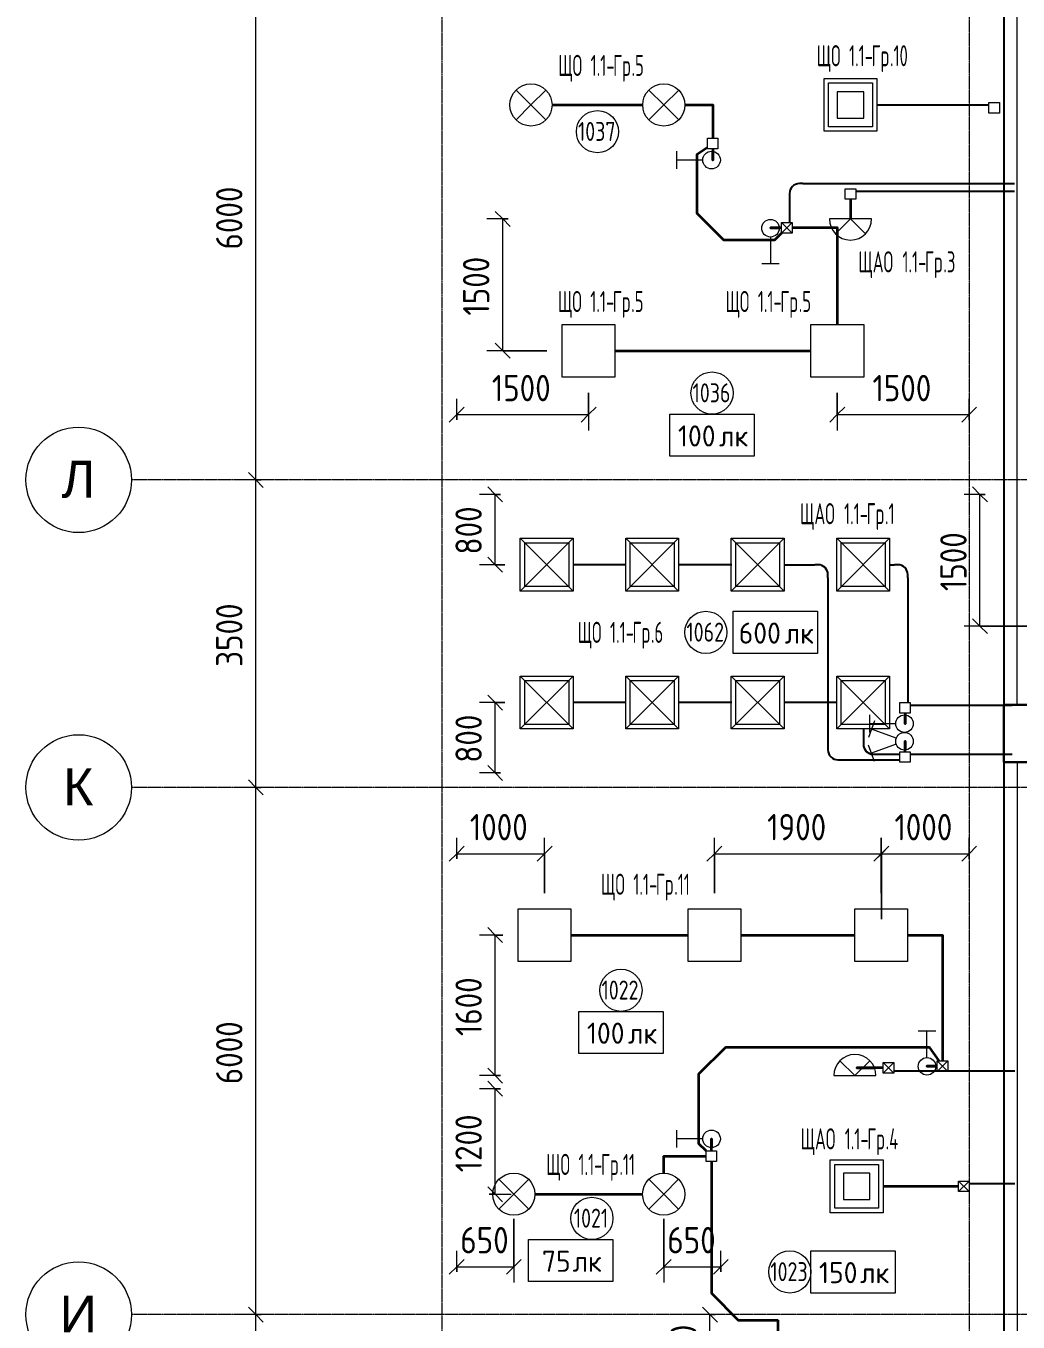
# Model space of a CAD drawing. Header units: millimetres. Extents: x -4730 to 98194, y -4296 to 93388.
# Drawn here: x -4730 to 6556, y 36915 to 51667 of the extents above; entities that cross this region are included whole.
import ezdxf

# ---------------------------------------------------------------- set-up
doc = ezdxf.new("R2010")
doc.units = ezdxf.units.MM
doc.linetypes.add('Линия сетки', pattern=[22.225, 12.7, -3.175, 3.175, -3.175])
for name, color, linetype, lineweight, true_color in [('Кабельные лотки', 5, 'Continuous', 25, 0x0000ff), ('Короба', 7, 'Continuous', 25, 0x008000), ('Соединительные детали кабельных лотков', 5, 'Continuous', 25, 0x0000ff), ('Соединительные детали коробов', 7, 'Continuous', 25, 0x008000), ('Типовые аннотации', 5, 'Continuous', 18, 0x0000ff)]:
    doc.layers.add(name, color=color, linetype=linetype, lineweight=lineweight, true_color=true_color)
for name, color, linetype, lineweight in [('Марки помещений', 7, 'Continuous', 9), ('Марки силовых электроприборов', 7, 'Continuous', 9), ('Осевая линия', 7, 'Continuous', 18), ('Оси', 7, 'Continuous', 9), ('Провода', 7, 'Continuous', 35), ('Размеры', 7, 'Continuous', 9), ('Размеры-120', 7, 'Continuous', 9)]:
    doc.layers.add(name, color=color, linetype=linetype, lineweight=lineweight)
doc.styles.add('Arial_1', font='arial.ttf', dxfattribs={"height": 420})
doc.styles.add('GOST Common', font='GOST_Common.ttf', dxfattribs={"width": 0.6, "height": 240})
doc.styles.add('GOST Common_1', font='GOST_Common.ttf', dxfattribs={"width": 0.9, "height": 300})
doc.styles.add('GOST Common_2', font='GOST_Common.ttf', dxfattribs={"height": 240})
doc.styles.add('GOST Common_3', font='GOST_Common.ttf', dxfattribs={"width": 0.8, "height": 216})
doc.dimstyles.new('ADSK_Проверочный', dxfattribs={"dimscale": 304.8, "dimtxt": 301.714499, "dimasz": 0.556693, "dimexe": 0.590551, "dimexo": 0.590551, "dimgap": 0.19685, "dimtad": 1, "dimdec": 3, "dimrnd": 0.001, "dimdsep": 46, "dimtxsty": 'GOST Common_1', "dimblk1": 'OBLIQUE', "dimblk2": 'OBLIQUE', "dimsah": 1, "dimcen": 0.09, "dimazin": 0, "dimtfac": 1, "dimtdec": 4, "dimtix": 1, "dimtmove": 0, "dimatfit": 3, "dimfxl": 1, "dimtvp": 1, "dimtolj": 1, "dimtzin": 0, "dimarcsym": 2})

# ---------------------------------------------------------------- blocks, each defined once
blk = doc.blocks.new('M_Горизонтальный тройник для канального - Радиус 100 мм-2474834-1-й этаж')
at = {"layer": 'Соединительные детали кабельных лотков'}
for p, q in [((325, 150), (-325, 150)), ((-325, 150), (-325, -150)), ((-325, -150), (-325, 150)), ((-325, 150), (325, 150)), ((-325, 150), (-325, 150)), ((325, -150), (325, 150)), ((325, 150), (325, -150)), ((325, 150), (325, 150)), ((-325, -150), (-250, -150)), ((-250, -150), (-325, -150)), ((-325, -150), (-325, -150)), ((-150, -250), (-150, -325)), ((-150, -325), (-150, -250)), ((150, -325), (150, -250)), ((150, -250), (150, -325)), ((250, -150), (325, -150)), ((325, -150), (250, -150)), ((325, -150), (325, -150)), ((-150, -325), (150, -325)), ((150, -325), (-150, -325)), ((-150, -325), (-150, -325)), ((150, -325), (150, -325))]:
    blk.add_line(p, q, dxfattribs=at)
for centre, start, end in [((-250, -250), 0, 90), ((-250, -250), 0, 90), ((250, -250), 90, 180), ((250, -250), 90, 180)]:
    blk.add_arc(centre, 100, start, end, dxfattribs=at)
blk = doc.blocks.new('M_Короб_ отвод - Плоский торец - ПВХ - Стандартная-2386742-1-й этаж')
at = {"layer": 'Соединительные детали коробов'}
for p, q in [((0, 111.95), (0, 150.05)), ((-150.05, 0), (-111.95, 0))]:
    blk.add_line(p, q, dxfattribs=at)
blk.add_arc((-111.95, 111.95), 111.95, 270, 0, dxfattribs=at)
blk = doc.blocks.new('Ось сетки - Заголовок сетки - Окружность 5 мм-1145995-1-й этаж')
at = {"layer": 'Оси'}
blk.add_circle((0, 0), 5, dxfattribs=at)
blk = doc.blocks.new('DIMBLOCK32-1-й этаж')
at = {"layer": 'Размеры-120'}
for p, q in [((-2115, 37000), (-2200, 37085)), ((-2055, 37000), (-2295, 37000)), ((-2115, 35000), (-2115, 37000)), ((-2115, 37000), (-2030, 36915)), ((-2115, 37000), (-2055, 37000)), ((-2055, 35000), (-2295, 35000)), ((-2115, 35000), (-2200, 35085)), ((-2115, 35000), (-2030, 34915)), ((-2115, 35000), (-2055, 35000))]:
    blk.add_line(p, q, dxfattribs=at)
at = {"layer": 'Размеры-120', "color": 0, "insert": (-2567, 35622), "char_height": 300, "width": 908.21, "attachment_point": 1, "rotation": 90, "line_spacing_factor": 1.022761, "style": 'GOST Common_1'}
blk.add_mtext('2000', dxfattribs=at)
blk = doc.blocks.new('_Oblique')
at = {"color": 0, "linetype": 'ByBlock', "lineweight": -2}
blk.add_line((-0.5, -0.5), (0.5, 0.5), dxfattribs=at)
blk = doc.blocks.new('DIMBLOCK33-1-й этаж')
at = {"layer": 'Размеры-120'}
for p, q in [((-2115, 43000), (-2200, 43085)), ((-2055, 43000), (-2295, 43000)), ((-2115, 37000), (-2115, 43000)), ((-2115, 43000), (-2030, 42915)), ((-2115, 43000), (-2055, 43000)), ((-2115, 37000), (-2200, 37085)), ((-2055, 37000), (-2295, 37000)), ((-2115, 37000), (-2030, 36915)), ((-2115, 37000), (-2055, 37000))]:
    blk.add_line(p, q, dxfattribs=at)
at = {"layer": 'Размеры-120', "color": 0, "insert": (-2567, 39622), "char_height": 300, "width": 908.21, "attachment_point": 1, "rotation": 90, "line_spacing_factor": 1.022761, "style": 'GOST Common_1'}
blk.add_mtext('6000', dxfattribs=at)
blk = doc.blocks.new('DIMBLOCK34-1-й этаж')
at = {"layer": 'Размеры-120'}
for p, q in [((-2055, 46500), (-2295, 46500)), ((-2115, 46500), (-2200, 46585)), ((-2115, 43000), (-2115, 46500)), ((-2115, 46500), (-2030, 46415)), ((-2115, 46500), (-2055, 46500)), ((-2115, 43000), (-2200, 43085)), ((-2055, 43000), (-2295, 43000)), ((-2115, 43000), (-2030, 42915)), ((-2115, 43000), (-2055, 43000))]:
    blk.add_line(p, q, dxfattribs=at)
at = {"layer": 'Размеры-120', "color": 0, "insert": (-2567, 44372), "char_height": 300, "width": 908.21, "attachment_point": 1, "rotation": 90, "line_spacing_factor": 1.022761, "style": 'GOST Common_1'}
blk.add_mtext('3500', dxfattribs=at)
blk = doc.blocks.new('DIMBLOCK35-1-й этаж')
at = {"layer": 'Размеры-120'}
for p, q in [((-2115, 52500), (-2200, 52585)), ((-2055, 52500), (-2295, 52500)), ((-2115, 46500), (-2115, 52500)), ((-2115, 52500), (-2030, 52415)), ((-2115, 52500), (-2055, 52500)), ((-2055, 46500), (-2295, 46500)), ((-2115, 46500), (-2200, 46585)), ((-2115, 46500), (-2030, 46415)), ((-2115, 46500), (-2055, 46500))]:
    blk.add_line(p, q, dxfattribs=at)
at = {"layer": 'Размеры-120', "color": 0, "insert": (-2567, 49122), "char_height": 300, "width": 908.21, "attachment_point": 1, "rotation": 90, "line_spacing_factor": 1.022761, "style": 'GOST Common_1'}
blk.add_mtext('6000', dxfattribs=at)
blk = doc.blocks.new('ADSK_Марка_Помещение_1_ГОСТ21-501-2011 - Номер-85995-1-й этаж')
at = {"layer": 'Марки помещений'}
blk.add_circle((0, 0), 2, dxfattribs=at)
blk = doc.blocks.new('DIMBLOCK72-1-й этаж')
at = {"layer": 'Размеры-120'}
for p, q in [((754, 49470), (514, 49470)), ((694, 49470), (609, 49555)), ((694, 47970), (694, 49470)), ((694, 49470), (779, 49385)), ((694, 49470), (754, 49470)), ((1195, 47970), (514, 47970)), ((694, 47970), (609, 48055)), ((694, 47970), (779, 47885)), ((694, 47970), (1195, 47970))]:
    blk.add_line(p, q, dxfattribs=at)
at = {"layer": 'Размеры-120', "color": 0, "insert": (242, 48370), "char_height": 300, "width": 840.71, "attachment_point": 1, "rotation": 90, "line_spacing_factor": 1.022761, "style": 'GOST Common_1'}
blk.add_mtext('1500', dxfattribs=at)
blk = doc.blocks.new('DIMBLOCK73-1-й этаж')
at = {"layer": 'Размеры-120'}
for p, q in [((170, 47183), (170, 47423)), ((1670, 47492), (1670, 47063)), ((1670, 47243), (1670, 47492)), ((170, 47243), (85, 47158)), ((170, 47243), (255, 47327)), ((170, 47243), (1670, 47243)), ((170, 47243), (170, 47183)), ((1670, 47243), (1585, 47158)), ((1670, 47243), (1755, 47327))]:
    blk.add_line(p, q, dxfattribs=at)
at = {"layer": 'Размеры-120', "color": 0, "insert": (570, 47695), "char_height": 300, "width": 840.71, "attachment_point": 1, "line_spacing_factor": 1.022761, "style": 'GOST Common_1'}
blk.add_mtext('1500', dxfattribs=at)
blk = doc.blocks.new('DIMBLOCK74-1-й этаж')
at = {"layer": 'Размеры-120'}
for p, q in [((4500, 47492), (4500, 47063)), ((4500, 47243), (4500, 47492)), ((6000, 47183), (6000, 47423)), ((4500, 47243), (4415, 47158)), ((4500, 47243), (4585, 47327)), ((4500, 47243), (6000, 47243)), ((6000, 47243), (5915, 47158)), ((6000, 47243), (6085, 47327)), ((6000, 47243), (6000, 47183))]:
    blk.add_line(p, q, dxfattribs=at)
at = {"layer": 'Размеры-120', "color": 0, "insert": (4900, 47695), "char_height": 300, "width": 840.71, "attachment_point": 1, "line_spacing_factor": 1.022761, "style": 'GOST Common_1'}
blk.add_mtext('1500', dxfattribs=at)
blk = doc.blocks.new('DIMBLOCK75-1-й этаж')
at = {"layer": 'Размеры-120'}
for p, q in [((668, 46335), (428, 46335)), ((608, 46335), (523, 46420)), ((608, 45535), (608, 46335)), ((608, 46335), (693, 46250)), ((608, 46335), (668, 46335)), ((608, 45535), (523, 45620)), ((719, 45535), (428, 45535)), ((608, 45535), (693, 45450)), ((608, 45535), (719, 45535))]:
    blk.add_line(p, q, dxfattribs=at)
at = {"layer": 'Размеры-120', "color": 0, "insert": (156, 45651), "char_height": 300, "width": 681.16, "attachment_point": 1, "rotation": 90, "line_spacing_factor": 1.022761, "style": 'GOST Common_1'}
blk.add_mtext('800', dxfattribs=at)
blk = doc.blocks.new('DIMBLOCK76-1-й этаж')
at = {"layer": 'Размеры-120'}
for p, q in [((719, 43965), (428, 43965)), ((608, 43965), (523, 44050)), ((608, 43165), (608, 43965)), ((608, 43965), (693, 43880)), ((608, 43965), (719, 43965)), ((608, 43165), (523, 43250)), ((668, 43165), (428, 43165)), ((608, 43165), (693, 43080)), ((608, 43165), (668, 43165))]:
    blk.add_line(p, q, dxfattribs=at)
at = {"layer": 'Размеры-120', "color": 0, "insert": (156, 43281), "char_height": 300, "width": 681.16, "attachment_point": 1, "rotation": 90, "line_spacing_factor": 1.022761, "style": 'GOST Common_1'}
blk.add_mtext('800', dxfattribs=at)
blk = doc.blocks.new('DIMBLOCK77-1-й этаж')
at = {"layer": 'Размеры-120'}
for p, q in [((170, 42186), (170, 42426)), ((1170, 41798), (1170, 42426)), ((170, 42246), (85, 42161)), ((170, 42246), (255, 42331)), ((170, 42246), (1170, 42246)), ((170, 42246), (170, 42186)), ((1170, 42246), (1085, 42161)), ((1170, 42246), (1255, 42331)), ((1170, 42246), (1170, 41798))]:
    blk.add_line(p, q, dxfattribs=at)
at = {"layer": 'Размеры-120', "color": 0, "insert": (320, 42698), "char_height": 300, "width": 840.71, "attachment_point": 1, "line_spacing_factor": 1.022761, "style": 'GOST Common_1'}
blk.add_mtext('1000', dxfattribs=at)
blk = doc.blocks.new('DIMBLOCK78-1-й этаж')
at = {"layer": 'Размеры-120'}
for p, q in [((5000, 41798), (5000, 42426)), ((6000, 42186), (6000, 42426)), ((5000, 42246), (4915, 42161)), ((5000, 42246), (5085, 42331)), ((5000, 42246), (6000, 42246)), ((5000, 42246), (5000, 41798)), ((6000, 42246), (5915, 42161)), ((6000, 42246), (6085, 42331)), ((6000, 42246), (6000, 42186))]:
    blk.add_line(p, q, dxfattribs=at)
at = {"layer": 'Размеры-120', "color": 0, "insert": (5150, 42698), "char_height": 300, "width": 840.71, "attachment_point": 1, "line_spacing_factor": 1.022761, "style": 'GOST Common_1'}
blk.add_mtext('1000', dxfattribs=at)
blk = doc.blocks.new('DIMBLOCK79-1-й этаж')
at = {"layer": 'Размеры-120'}
for p, q in [((3102, 41798), (3102, 42426)), ((5002, 41500), (5002, 42426)), ((3102, 42246), (3017, 42161)), ((3102, 42246), (3187, 42331)), ((3102, 42246), (5002, 42246)), ((3102, 42246), (3102, 41798)), ((5002, 42246), (4917, 42161)), ((5002, 42246), (5087, 42331)), ((5002, 42246), (5002, 41500))]:
    blk.add_line(p, q, dxfattribs=at)
at = {"layer": 'Размеры-120', "color": 0, "insert": (3702, 42698), "char_height": 300, "width": 840.71, "attachment_point": 1, "line_spacing_factor": 1.022761, "style": 'GOST Common_1'}
blk.add_mtext('1900', dxfattribs=at)
blk = doc.blocks.new('DIMBLOCK80-1-й этаж')
at = {"layer": 'Размеры-120'}
for p, q in [((695, 41320), (428, 41320)), ((608, 41320), (523, 41405)), ((608, 39720), (608, 41320)), ((608, 41320), (693, 41235)), ((608, 41320), (695, 41320)), ((668, 39720), (428, 39720)), ((608, 39720), (523, 39805)), ((608, 39720), (693, 39635)), ((608, 39720), (668, 39720))]:
    blk.add_line(p, q, dxfattribs=at)
at = {"layer": 'Размеры-120', "color": 0, "insert": (156, 40170), "char_height": 300, "width": 840.71, "attachment_point": 1, "rotation": 90, "line_spacing_factor": 1.022761, "style": 'GOST Common_1'}
blk.add_mtext('1600', dxfattribs=at)
blk = doc.blocks.new('DIMBLOCK81-1-й этаж')
at = {"layer": 'Размеры-120'}
for p, q in [((668, 39570), (428, 39570)), ((608, 39570), (523, 39655)), ((608, 38370), (608, 39570)), ((608, 39570), (693, 39485)), ((608, 39570), (668, 39570)), ((608, 38370), (523, 38455)), ((540, 38370), (788, 38370)), ((608, 38370), (540, 38370)), ((608, 38370), (693, 38285))]:
    blk.add_line(p, q, dxfattribs=at)
at = {"layer": 'Размеры-120', "color": 0, "insert": (156, 38620), "char_height": 300, "width": 840.71, "attachment_point": 1, "rotation": 90, "line_spacing_factor": 1.022761, "style": 'GOST Common_1'}
blk.add_mtext('1200', dxfattribs=at)
blk = doc.blocks.new('DIMBLOCK82-1-й этаж')
at = {"layer": 'Размеры-120'}
for p, q in [((2525, 38090), (2525, 37365)), ((2525, 37545), (2525, 38090)), ((2525, 37545), (2610, 37629)), ((3175, 37485), (3175, 37725)), ((3175, 37545), (3260, 37629)), ((2525, 37545), (2440, 37460)), ((2525, 37545), (3175, 37545)), ((3175, 37545), (3090, 37460)), ((3175, 37545), (3175, 37485))]:
    blk.add_line(p, q, dxfattribs=at)
at = {"layer": 'Размеры-120', "color": 0, "insert": (2566, 37997), "char_height": 300, "width": 681.16, "attachment_point": 1, "line_spacing_factor": 1.022761, "style": 'GOST Common_1'}
blk.add_mtext('650', dxfattribs=at)
blk = doc.blocks.new('DIMBLOCK83-1-й этаж')
at = {"layer": 'Размеры-120'}
for p, q in [((820, 38090), (820, 37365)), ((820, 37545), (820, 38090)), ((170, 37485), (170, 37725)), ((170, 37545), (255, 37629)), ((820, 37545), (905, 37629)), ((170, 37545), (85, 37460)), ((170, 37545), (820, 37545)), ((170, 37545), (170, 37485)), ((820, 37545), (735, 37460))]:
    blk.add_line(p, q, dxfattribs=at)
at = {"layer": 'Размеры-120', "color": 0, "insert": (211, 37997), "char_height": 300, "width": 681.16, "attachment_point": 1, "line_spacing_factor": 1.022761, "style": 'GOST Common_1'}
blk.add_mtext('650', dxfattribs=at)
blk = doc.blocks.new('DIMBLOCK88-1-й этаж')
at = {"layer": 'Размеры-120'}
for p, q in [((3051, 37000), (2966, 37085)), ((3111, 37000), (2871, 37000)), ((3051, 36250), (3051, 37000)), ((3051, 37000), (3136, 36915)), ((3051, 37000), (3111, 37000)), ((3051, 36250), (2966, 36335)), ((2550, 36250), (3231, 36250)), ((3051, 36250), (2550, 36250)), ((3051, 36250), (3136, 36165))]:
    blk.add_line(p, q, dxfattribs=at)
at = {"layer": 'Размеры-120', "color": 0, "insert": (2599, 36341), "char_height": 300, "width": 681.16, "attachment_point": 1, "rotation": 90, "line_spacing_factor": 1.022761, "style": 'GOST Common_1'}
blk.add_mtext('750', dxfattribs=at)
blk = doc.blocks.new('DIMBLOCK179-1-й этаж')
at = {"layer": 'Размеры-120'}
for p, q in [((6183, 46335), (5943, 46335)), ((6123, 46335), (6038, 46420)), ((6123, 44835), (6123, 46335)), ((6123, 46335), (6208, 46250)), ((6123, 46335), (6183, 46335)), ((6123, 44835), (6038, 44920)), ((6863, 44835), (5943, 44835)), ((6123, 44835), (6208, 44750)), ((6123, 44835), (6863, 44835))]:
    blk.add_line(p, q, dxfattribs=at)
at = {"layer": 'Размеры-120', "color": 0, "insert": (5671, 45235), "char_height": 300, "width": 840.71, "attachment_point": 1, "rotation": 90, "line_spacing_factor": 1.022761, "style": 'GOST Common_1'}
blk.add_mtext('1500', dxfattribs=at)
blk = doc.blocks.new('Морка помещения_освещённость_ - Морка помещения_освещённость_-1484368-1-й этаж')
at = {"layer": 'Марки помещений', "color": 190, "true_color": 0x8000ff}
for p, q in [((-4, 0), (-4, 4)), ((-4, 4), (4, 4)), ((4, 4), (4, 0)), ((4, 0), (-4, 0))]:
    blk.add_line(p, q, dxfattribs=at)

msp = doc.modelspace()

# ---------------------------------------------------------------- linework, layer by layer
at = {"layer": 'Кабельные лотки'}
for p, q in [((6395.0021, 89143.1437), (6395.0021, 43938.1437)), ((6695.0021, 43938.1437), (6395.0021, 43938.1437)), ((6395.0021, 43288.1437), (6695.0021, 43288.1437)), ((6395.0021, 43288.1437), (6395.0021, 278.1437))]:
    msp.add_line(p, q, dxfattribs=at)
at = {"layer": 'Короба'}
for p, q in [((4949.764, 50767.1835), (6224.764, 50767.1835)), ((4106.8781, 49871.8851), (6513.8281, 49871.8851)), ((3956.8281, 49721.8351), (3956.8281, 49428.5453)), ((4711.1874, 49785.2058), (6513.8281, 49785.2058)), ((2098.7661, 45535), (1493.7661, 45535)), ((3298.7661, 45535), (2693.7661, 45535)), ((3893.7661, 45535), (4243.7161, 45535)), ((5093.7661, 45535), (5151.4459, 45535)), ((4393.7661, 45384.95), (4393.7661, 43464.6862)), ((5301.4959, 45384.95), (5301.4959, 43966.1362)), ((2098.7661, 43965), (1493.7661, 43965)), ((3298.7661, 43965), (2693.7661, 43965)), ((4498.7661, 43965), (3893.7661, 43965)), ((5329.9959, 43937.6362), (6489.9959, 43937.6362)), ((4796.2661, 43667.5), (4796.2661, 43527.6862)), ((4946.3161, 43377.6362), (5209.9959, 43377.6362)), ((5329.9959, 43377.6362), (6489.9959, 43377.6362)), ((4543.8161, 43314.6362), (5209.9959, 43314.6362)), ((5143.051, 39776.0697), (6520.254, 39776.0697)), ((6000.254, 38491.5), (6520.254, 38491.5))]:
    msp.add_line(p, q, dxfattribs=at)
at = {"layer": 'Осевая линия'}
for p, q in [((6545.0021, 43938.1437), (6545.0021, 89143.1437)), ((6545.0021, 43288.1437), (6545.0021, 278.1437))]:
    msp.add_line(p, q, dxfattribs=at)
at = {"layer": 'Оси', "linetype": 'Линия сетки'}
for p, q in [((0, 93388.3703), (0, -3096.3487)), ((6000, 93388.3703), (6000, -3096.3487)), ((98194.2682, 46500), (-3530.0173, 46500)), ((98194.2682, 43000), (-3530.0173, 43000)), ((98194.2682, 37000), (-3530.0173, 37000))]:
    msp.add_line(p, q, dxfattribs=at)
at = {"layer": 'Провода'}
for p, q in [((1254.8444, 50767.1835), (2285.8172, 50767.1835)), ((4651.0017, 49693.7058), (4650.3515, 49470)), ((1970, 47970), (4200, 47970)), ((1470, 41320), (2802.264, 41320)), ((3402.264, 41320), (4700, 41320)), ((1060, 38370), (2285, 38370)), ((5020, 38460.0005), (5880.254, 38460))]:
    msp.add_line(p, q, dxfattribs=at)
at = {"layer": 'Провода', "flags": 128}
for points in [[(2765.8172, 50767.1835), (3082.499, 50767.1835), (3082.5031, 50388.2996)], [(3865.3281, 49308.5483), (3783.9019, 49227.126), (3208.7019, 49227.126), (2903.9019, 49531.926), (2903.9019, 50207.126), (3022.5038, 50287.5922)], [(3082.5022, 50268.2996), (3082.499, 50140), (3082.499, 50239.1326)], [(3865.3281, 49368.546), (3740, 49368.5474), (3839.9122, 49368.5474)], [(4500.4856, 48270), (4502.264, 49368.5474), (3985.3281, 49368.5456)], [(5269.9943, 43846.1362), (5269.9911, 43725.2189), (5269.9911, 43825.06)], [(5269.9943, 43406.1362), (5269.9911, 43525.2189), (5269.9911, 43425.3777)], [(5300, 41320), (5697.1417, 41320), (5697.1463, 39887.1115)], [(3007.5308, 38863.128), (2926.1046, 38944.5526), (2926.1046, 39739.7526), (3230.9046, 40044.5526), (5546.1046, 40044.5526), (5655.4685, 39887.1115)], [(5023.051, 39807.5701), (4723.0462, 39807.5718), (4923.4529, 39807.5718)], [(5637.1465, 39827.1122), (5520, 39827.1135), (5619.9892, 39827.1135)], [(3067.5293, 38863.1292), (3067.526, 39000), (3067.526, 38900.0168)], [(2525, 38610), (2525, 38803.1312), (3007.5308, 38803.1294)], [(3067.5307, 38743.1292), (3067.5307, 37242.1742), (3372.3307, 36937.3742), (3825.8378, 36937.3742)], [(3907.2639, 34455.9496), (3825.8378, 34537.3742), (3825.8378, 36937.3742)]]:
    msp.add_lwpolyline(points, dxfattribs=at)
at = {"layer": 'Типовые аннотации'}
for p, q in [((4350, 51067.1835), (4950, 51067.1835)), ((4350, 50467.1835), (4350, 51067.1835)), ((4950, 51067.1835), (4950, 50467.1835)), ((1014.8444, 50767.1835), (845.1388, 50936.8891)), ((1014.8444, 50767.1835), (1184.55, 50936.8891)), ((2525.8172, 50767.1835), (2356.1116, 50936.8891)), ((2525.8172, 50767.1835), (2695.5228, 50936.8891)), ((4400, 51017.1835), (4900, 51017.1835)), ((4400, 50517.1835), (4400, 51017.1835)), ((4500, 50917.1835), (4500, 50617.1835)), ((4800, 50917.1835), (4500, 50917.1835)), ((4800, 50617.1835), (4800, 50917.1835)), ((4900, 51017.1835), (4900, 50517.1835)), ((1014.8444, 50767.1835), (845.1388, 50597.4778)), ((1014.8444, 50767.1835), (1184.55, 50597.4778)), ((2525.8172, 50767.1835), (2356.1116, 50597.4778)), ((2525.8172, 50767.1835), (2695.5228, 50597.4778)), ((4500, 50617.1835), (4800, 50617.1835)), ((4950, 50467.1835), (4350, 50467.1835)), ((4900, 50517.1835), (4400, 50517.1835)), ((2669.3567, 50240), (2669.3567, 50040)), ((2969.3567, 50140), (2669.3567, 50140)), ((3740, 49264.3567), (3740, 48964.3567)), ((3640, 48964.3567), (3840, 48964.3567)), ((1370, 48270), (1970, 48270)), ((1370, 47670), (1370, 48270)), ((1970, 48270), (1970, 47670)), ((4200, 48270), (4800, 48270)), ((4200, 47670), (4200, 48270)), ((4800, 48270), (4800, 47670)), ((1970, 47670), (1370, 47670)), ((4800, 47670), (4200, 47670)), ((894.0021, 45835), (1494.0021, 45835)), ((894.0021, 45235), (894.0021, 45835)), ((894.0021, 45835), (1494.0021, 45235)), ((894.0021, 45235), (1494.0021, 45835)), ((944.0021, 45785), (1444.0021, 45785)), ((944.0021, 45285), (944.0021, 45785)), ((1444.0021, 45785), (1444.0021, 45285)), ((1494.0021, 45835), (1494.0021, 45235)), ((2094.0021, 45835), (2694.0021, 45835)), ((2094.0021, 45235), (2094.0021, 45835)), ((2094.0021, 45835), (2694.0021, 45235)), ((2094.0021, 45235), (2694.0021, 45835)), ((2144.0021, 45785), (2644.0021, 45785)), ((2144.0021, 45285), (2144.0021, 45785)), ((2644.0021, 45785), (2644.0021, 45285)), ((2694.0021, 45835), (2694.0021, 45235)), ((3294.0021, 45835), (3894.0021, 45835)), ((3294.0021, 45235), (3294.0021, 45835)), ((3294.0021, 45835), (3894.0021, 45235)), ((3294.0021, 45235), (3894.0021, 45835)), ((3344.0021, 45785), (3844.0021, 45785)), ((3344.0021, 45285), (3344.0021, 45785)), ((3844.0021, 45785), (3844.0021, 45285)), ((3894.0021, 45835), (3894.0021, 45235)), ((1494.0021, 45235), (894.0021, 45235)), ((1444.0021, 45285), (944.0021, 45285)), ((2694.0021, 45235), (2094.0021, 45235)), ((2644.0021, 45285), (2144.0021, 45285)), ((3894.0021, 45235), (3294.0021, 45235)), ((3844.0021, 45285), (3344.0021, 45285)), ((894.0021, 44265), (1494.0021, 44265)), ((894.0021, 43665), (894.0021, 44265)), ((894.0021, 44265), (1494.0021, 43665)), ((894.0021, 43665), (1494.0021, 44265)), ((1494.0021, 44265), (1494.0021, 43665)), ((2094.0021, 44265), (2694.0021, 44265)), ((2094.0021, 43665), (2094.0021, 44265)), ((2094.0021, 44265), (2694.0021, 43665)), ((2094.0021, 43665), (2694.0021, 44265)), ((2694.0021, 44265), (2694.0021, 43665)), ((3294.0021, 44265), (3894.0021, 44265)), ((3294.0021, 43665), (3294.0021, 44265)), ((3294.0021, 44265), (3894.0021, 43665)), ((3294.0021, 43665), (3894.0021, 44265)), ((3894.0021, 44265), (3894.0021, 43665)), ((4494.0021, 44265), (5094.0021, 44265)), ((4494.0021, 43665), (4494.0021, 44265)), ((4494.0021, 44265), (5094.0021, 43665)), ((4494.0021, 43665), (5094.0021, 44265)), ((5094.0021, 44265), (5094.0021, 43665)), ((944.0021, 44215), (1444.0021, 44215)), ((944.0021, 43715), (944.0021, 44215)), ((1444.0021, 44215), (1444.0021, 43715)), ((2144.0021, 44215), (2644.0021, 44215)), ((2144.0021, 43715), (2144.0021, 44215)), ((2644.0021, 44215), (2644.0021, 43715)), ((3344.0021, 44215), (3844.0021, 44215)), ((3344.0021, 43715), (3344.0021, 44215)), ((3844.0021, 44215), (3844.0021, 43715)), ((4544.0021, 44215), (5044.0021, 44215)), ((4544.0021, 43715), (4544.0021, 44215)), ((5044.0021, 44215), (5044.0021, 43715)), ((1444.0021, 43715), (944.0021, 43715)), ((2644.0021, 43715), (2144.0021, 43715)), ((3844.0021, 43715), (3344.0021, 43715)), ((5044.0021, 43715), (4544.0021, 43715)), ((4922.6816, 43755.9962), (4854.2776, 43568.0577)), ((1494.0021, 43665), (894.0021, 43665)), ((2694.0021, 43665), (2094.0021, 43665)), ((3894.0021, 43665), (3294.0021, 43665)), ((5094.0021, 43665), (4494.0021, 43665)), ((5170.3874, 43559.4209), (4888.4796, 43662.0269)), ((4922.6816, 43294.4415), (4854.2776, 43482.3801)), ((5170.3874, 43491.0168), (4888.4796, 43388.4108)), ((870, 41620), (1470, 41620)), ((870, 41020), (870, 41620)), ((1470, 41620), (1470, 41020)), ((2802.264, 41620), (3402.264, 41620)), ((2802.264, 41020), (2802.264, 41620)), ((3402.264, 41620), (3402.264, 41020)), ((4700, 41620), (5300, 41620)), ((4700, 41020), (4700, 41620)), ((5300, 41620), (5300, 41020)), ((1470, 41020), (870, 41020)), ((3402.264, 41020), (2802.264, 41020)), ((5300, 41020), (4700, 41020)), ((5620, 40225.6434), (5420, 40225.6434)), ((5520, 39925.6434), (5520, 40225.6434)), ((2669.3567, 39100), (2669.3567, 38900)), ((2969.3567, 39000), (2669.3567, 39000)), ((820, 38370), (650.2944, 38539.7057)), ((820, 38370), (989.7056, 38539.7057)), ((2525, 38370), (2355.2944, 38539.7057)), ((2525, 38370), (2694.7056, 38539.7057)), ((820, 38370), (650.2944, 38200.2944)), ((820, 38370), (989.7056, 38200.2944)), ((2525, 38370), (2355.2944, 38200.2944)), ((2525, 38370), (2694.7056, 38200.2944))]:
    msp.add_line(p, q, dxfattribs=at)
at = {"layer": 'Типовые аннотации', "color": 16, "true_color": 0x800000}
for p, q in [((6224.764, 50795.6835), (6344.764, 50795.6835)), ((6224.764, 50675.6835), (6224.764, 50795.6835)), ((6344.764, 50795.6835), (6344.764, 50675.6835)), ((6344.764, 50675.6835), (6224.764, 50675.6835)), ((3022.5038, 50388.2996), (3142.5038, 50388.2996)), ((3022.5038, 50268.2996), (3022.5038, 50388.2996)), ((3142.5038, 50388.2996), (3142.5038, 50268.2996)), ((3142.5038, 50268.2996), (3022.5038, 50268.2996)), ((3007.5308, 38863.1292), (3127.5308, 38863.1292)), ((3007.5308, 38743.1292), (3007.5308, 38863.1292)), ((3127.5308, 38863.1292), (3127.5308, 38743.1292)), ((3127.5308, 38743.1292), (3007.5308, 38743.1292))]:
    msp.add_line(p, q, dxfattribs=at)
at = {"layer": 'Типовые аннотации', "color": 1, "true_color": 0xff0000}
for p, q in [((4591.1874, 49813.7058), (4711.1874, 49813.7058)), ((4591.1874, 49693.7058), (4591.1874, 49813.7058)), ((4711.1874, 49813.7058), (4711.1874, 49693.7058)), ((4711.1874, 49693.7058), (4591.1874, 49693.7058)), ((4890, 49470), (4410, 49470)), ((4650, 49470), (4480.2944, 49300.2944)), ((4650, 49470), (4819.7056, 49300.2944)), ((4494.0021, 45835), (5094.0021, 45835)), ((4494.0021, 45235), (4494.0021, 45835)), ((4494.0021, 45835), (5094.0021, 45235)), ((4494.0021, 45235), (5094.0021, 45835)), ((4544.0021, 45785), (5044.0021, 45785)), ((4544.0021, 45285), (4544.0021, 45785)), ((5044.0021, 45785), (5044.0021, 45285)), ((5094.0021, 45835), (5094.0021, 45235)), ((5094.0021, 45235), (4494.0021, 45235)), ((5044.0021, 45285), (4544.0021, 45285)), ((4864.3567, 43825.2189), (4864.3567, 43625.2189)), ((5164.3567, 43725.2189), (4864.3567, 43725.2189)), ((4700, 39720), (4530.2944, 39889.7057)), ((4700, 39720), (4869.7056, 39889.7057)), ((5023.051, 39867.5697), (5143.051, 39867.5697)), ((5023.051, 39747.5697), (5023.051, 39867.5697)), ((5023.051, 39867.5697), (5143.051, 39747.5697)), ((5023.051, 39747.5697), (5143.051, 39867.5697)), ((5143.051, 39867.5697), (5143.051, 39747.5697)), ((4460, 39720), (4940, 39720)), ((5143.051, 39747.5697), (5023.051, 39747.5697)), ((4420, 38760), (5020, 38760)), ((4420, 38160), (4420, 38760)), ((4470, 38710), (4970, 38710)), ((4470, 38210), (4470, 38710)), ((4970, 38710), (4970, 38210)), ((5020, 38760), (5020, 38160)), ((4570, 38610), (4570, 38310)), ((4870, 38610), (4570, 38610)), ((4870, 38310), (4870, 38610)), ((5880.254, 38520), (6000.254, 38520)), ((5880.254, 38400), (5880.254, 38520)), ((5880.254, 38520), (6000.254, 38400)), ((5880.254, 38400), (6000.254, 38520)), ((6000.254, 38520), (6000.254, 38400)), ((6000.254, 38400), (5880.254, 38400)), ((4970, 38210), (4470, 38210)), ((4570, 38310), (4870, 38310)), ((5020, 38160), (4420, 38160))]:
    msp.add_line(p, q, dxfattribs=at)
at = {"layer": 'Типовые аннотации', "color": 7}
for p, q in [((3865.3281, 49428.5453), (3985.3281, 49428.5453)), ((3865.3281, 49308.5453), (3865.3281, 49428.5453)), ((3865.3281, 49428.5453), (3985.3281, 49308.5453)), ((3865.3281, 49308.5453), (3985.3281, 49428.5453)), ((3985.3281, 49428.5453), (3985.3281, 49308.5453)), ((3985.3281, 49308.5453), (3865.3281, 49308.5453)), ((5209.9959, 43966.1362), (5329.9959, 43966.1362)), ((5209.9959, 43846.1362), (5209.9959, 43966.1362)), ((5329.9959, 43966.1362), (5329.9959, 43846.1362)), ((5329.9959, 43846.1362), (5209.9959, 43846.1362)), ((5209.9959, 43406.1362), (5329.9959, 43406.1362)), ((5209.9959, 43286.1362), (5209.9959, 43406.1362)), ((5329.9959, 43406.1362), (5329.9959, 43286.1362)), ((5329.9959, 43286.1362), (5209.9959, 43286.1362)), ((5637.1465, 39887.1115), (5757.1465, 39887.1115)), ((5637.1465, 39767.1115), (5637.1465, 39887.1115)), ((5637.1465, 39887.1115), (5757.1465, 39767.1115)), ((5637.1465, 39767.1115), (5757.1465, 39887.1115)), ((5757.1465, 39887.1115), (5757.1465, 39767.1115)), ((5757.1465, 39767.1115), (5637.1465, 39767.1115))]:
    msp.add_line(p, q, dxfattribs=at)
at = {"layer": 'Типовые аннотации'}
for centre, radius in [((1014.8444, 50767.1835), 240), ((2525.8172, 50767.1835), 240), ((3069.3567, 50140), 100), ((3740, 49364.3567), 100), ((5264.3567, 43525.2189), 100), ((5520, 39825.6434), 100), ((3069.3567, 39000), 100), ((820, 38370), 240), ((2525, 38370), 240)]:
    msp.add_circle(centre, radius, dxfattribs=at)
at = {"layer": 'Типовые аннотации', "color": 1, "true_color": 0xff0000}
msp.add_circle((5264.3567, 43725.2189), 100, dxfattribs=at)
for centre, start, end in [((4650, 49470), 180, 360), ((4700, 39720), 360, 180)]:
    msp.add_arc(centre, 240, start, end, dxfattribs=at)

# ---------------------------------------------------------------- block references
at = {"layer": 'Марки помещений', "xscale": 120, "yscale": 120, "zscale": 120}
for p in [(1771.19, 50463.2805), (3074.6214, 47488.259), (3004.7946, 44764.8262), (2038.9372, 40691.1462), (1708.1784, 38095.1932), (3959.2945, 37485.9114)]:
    msp.add_blockref('ADSK_Марка_Помещение_1_ГОСТ21-501-2011 - Номер-85995-1-й этаж', p, dxfattribs=at)
at = {"layer": 'Марки помещений', "color": 190, "true_color": 0x8000ff, "xscale": 120, "yscale": 120, "zscale": 120}
for p in [(3074.6214, 46768.259), (3794.6214, 44524.8262), (2038.9372, 39971.1462), (1468.1784, 37375.1932), (4679.2945, 37245.9114)]:
    msp.add_blockref('Морка помещения_освещённость_ - Морка помещения_освещённость_-1484368-1-й этаж', p, dxfattribs=at)
at = {"layer": 'Оси', "xscale": 120, "yscale": 120, "zscale": 120, "rotation": 90}
for p in [(-4130.0173, 46500), (-4130.0173, 43000), (-4130.0173, 37000)]:
    msp.add_blockref('Ось сетки - Заголовок сетки - Окружность 5 мм-1145995-1-й этаж', p, dxfattribs=at)
at = {"layer": 'Соединительные детали кабельных лотков', "rotation": 90}
msp.add_blockref('M_Горизонтальный тройник для канального - Радиус 100 мм-2474834-1-й этаж', (6545.0021, 43613.1437), dxfattribs=at)
msp.add_blockref('M_Горизонтальный тройник для канального - Радиус 100 мм-2474834-1-й этаж', (6545.0021, 43613.1437), dxfattribs=at)
at = {"layer": 'Соединительные детали коробов'}
for p, rotation in [((3956.8281, 49871.8851), 180), ((4393.7661, 45535), 90), ((5301.4959, 45535), 90), ((4796.2661, 43377.6362), 270), ((4393.7661, 43314.6362), 270)]:
    msp.add_blockref('M_Короб_ отвод - Плоский торец - ПВХ - Стандартная-2386742-1-й этаж', p, dxfattribs=dict(at, rotation=rotation))

# ---------------------------------------------------------------- texts
at = {"layer": 'Марки помещений', "char_height": 216, "attachment_point": 1, "style": 'GOST Common_3'}
for s, insert, width in [('1037', (1550.0741, 50574.0677), 546.4302), ('1036', (2853.5054, 47599.0463), 546.4302), ('1062', (2783.6787, 44875.6135), 546.4302), ('1022', (1817.8213, 40801.9334), 546.4302), ('1021', (1502.9025, 38205.9804), 507.9492), ('1023', (3738.1786, 37596.6986), 546.4302)]:
    msp.add_mtext(s, dxfattribs=dict(at, insert=insert, width=width))
at = {"layer": 'Марки помещений', "color": 190, "true_color": 0x8000ff, "char_height": 240, "attachment_point": 1, "style": 'GOST Common_2'}
for s, insert, width in [('100', (2686.7375, 47119.971), 567.59475), ('лк', (3155.05, 47119.971), 413.67075), ('600', (3378.5375, 44876.5382), 634.9365), ('лк', (3902.4125, 44876.5382), 413.67075), ('100', (1651.0533, 40322.8582), 567.59475), ('лк', (2119.3658, 40322.8582), 413.67075), ('75', (1139.6946, 37726.9052), 423.291), ('лк', (1488.9446, 37726.9052), 413.67075), ('150', (4291.4107, 37597.6233), 567.59475), ('лк', (4759.7232, 37597.6233), 413.67075)]:
    msp.add_mtext(s, dxfattribs=dict(at, insert=insert, width=width))
at = {"layer": 'Марки силовых электроприборов', "char_height": 240, "attachment_point": 1, "style": 'GOST Common'}
for s, insert, width in [('ЩО', (1325.4177, 51337.1472), 340.55685), (' 1.1-', (1606.4052, 51337.1472), 415.5948), ('Гр', (1949.3052, 51337.1472), 253.9746), ('.5', (2158.8552, 51337.1472), 178.93665), ('ЩО', (4265.5253, 51447.3659), 340.55685), (' 1.1-', (4546.5128, 51447.3659), 415.5948), ('Гр', (4889.4128, 51447.3659), 253.9746), ('.10', (5098.9628, 51447.3659), 265.5189), ('ЩАО', (4739.1328, 49101.6773), 502.17705), (' 1.1-', (5153.4703, 49101.6773), 415.5948), ('Гр', (5496.3703, 49101.6773), 253.9746), ('.3', (5705.9203, 49101.6773), 173.1645), ('ЩО', (1321.5253, 48650.1824), 340.55685), (' 1.1-', (1602.5128, 48650.1824), 415.5948), ('Гр', (1945.4128, 48650.1824), 253.9746), ('.5', (2154.9628, 48650.1824), 178.93665), ('ЩО', (3227.6453, 48650.1824), 340.55685), (' 1.1-', (3508.6328, 48650.1824), 415.5948), ('Гр', (3851.5328, 48650.1824), 253.9746), ('.5', (4061.0828, 48650.1824), 178.93665), ('ЩАО', (4075.4874, 46235.1824), 502.17705), (' 1.1-', (4489.8249, 46235.1824), 415.5948), ('Гр', (4832.7249, 46235.1824), 253.9746), ('.1', (5042.2749, 46235.1824), 138.5316), ('ЩО', (1546.1695, 44884.7477), 340.55685), (' 1.1-', (1827.157, 44884.7477), 415.5948), ('Гр', (2170.057, 44884.7477), 253.9746), ('.6', (2379.607, 44884.7477), 178.93665), ('ЩО', (1811.3644, 42017.5453), 340.55685), (' 1.1-', (2092.3519, 42017.5453), 415.5948), ('Гр', (2435.2519, 42017.5453), 253.9746), ('.11', (2644.8019, 42017.5453), 225.11385), ('ЩАО', (4082.4574, 39120.1824), 502.17705), (' 1.1-', (4496.7949, 39120.1824), 415.5948), ('Гр', (4839.6949, 39120.1824), 253.9746), ('.4', (5049.2449, 39120.1824), 196.2531), ('ЩО', (1187.5493, 38829.1194), 340.55685), (' 1.1-', (1468.5368, 38829.1194), 415.5948), ('Гр', (1811.4368, 38829.1194), 253.9746), ('.11', (2020.9868, 38829.1194), 225.11385)]:
    msp.add_mtext(s, dxfattribs=dict(at, insert=insert, width=width))
at = {"layer": 'Оси', "char_height": 420, "attachment_point": 1, "style": 'Arial_1'}
for s, insert, width in [('\\fArial|b0|i0|c204|p34|;Л', (-4325.5219, 46717.441), 471.39225), ('\\fArial|b0|i0|c204|p34|;К', (-4305.7219, 43217.441), 423.291), ('\\fArial|b0|i0|c204|p34|;И', (-4345.3219, 37217.441), 519.4935)]:
    msp.add_mtext(s, dxfattribs=dict(at, insert=insert, width=width))

# ---------------------------------------------------------------- dimensions: what is measured, and where the dimension line sits
at = {"layer": 'Размеры'}
for base, p1, p2, override, picture, middle in [((-2115.17, 52500), (-2235.1518, 46500), (-2235.1518, 52500), {"dimpost": '<>', "dimfxl": 6000}, 'DIMBLOCK35-1-й этаж', (-2325.17, 49500)), ((694.0737, 49470), (1374.764, 47970), (574.0919, 49470), {"dimpost": '<>', "dimfxl": 1700.316396}, 'DIMBLOCK72-1-й этаж', (484.0737, 48720)), ((-2115.17, 46500), (-2235.1518, 43000), (-2235.1518, 46500), {"dimpost": '<>', "dimfxl": 3500}, 'DIMBLOCK34-1-й этаж', (-2325.17, 44750)), ((607.8142, 46335), (898.7661, 45535), (487.8323, 46335), {"dimpost": '<>', "dimfxl": 899.370096}, 'DIMBLOCK75-1-й этаж', (397.8142, 45935)), ((6123.1672, 46335), (7042.8446, 44835), (6003.1853, 46335), {"dimpost": '<>', "dimfxl": 1825.073007}, 'DIMBLOCK179-1-й этаж', (5913.1672, 45585)), ((607.8142, 43965), (487.8323, 43165), (898.7661, 43965), {"dimpost": '<>', "dimfxl": 899.370096}, 'DIMBLOCK76-1-й этаж', (397.8142, 43565)), ((-2115.17, 43000), (-2235.1518, 37000), (-2235.1518, 43000), {"dimpost": '<>', "dimfxl": 6000}, 'DIMBLOCK33-1-й этаж', (-2325.17, 40000)), ((607.8142, 41320), (487.8323, 39720), (874.764, 41320), {"dimpost": '<>', "dimfxl": 1646.121544}, 'DIMBLOCK80-1-й этаж', (397.8142, 40520)), ((607.8142, 39570), (720, 38370), (487.8323, 39570), {"dimpost": '<>', "dimfxl": 1222.252776}, 'DIMBLOCK81-1-й этаж', (397.8142, 38970)), ((-2115.17, 37000), (-2235.1518, 35000), (-2235.1518, 37000), {"dimpost": '<>', "dimfxl": 2000}, 'DIMBLOCK32-1-й этаж', (-2325.17, 36000)), ((3051.2811, 37000), (2369.764, 36250), (2931.2992, 37000), {"dimpost": '<>', "dimfxl": 936.921467}, 'DIMBLOCK88-1-й этаж', (2841.2811, 36625))]:
    dim = msp.add_linear_dim(base=base, p1=p1, p2=p2, angle=90, dimstyle='ADSK_Проверочный', override=override, dxfattribs=at)
    dim.commit()
    dim.dimension.update_dxf_attribs({"geometry": picture, "text_midpoint": middle})
for base, p1, p2, override, picture, middle in [((1670, 47242.6436), (170, 47362.6254), (1670, 47672.5), {"dimpost": '<>', "dimfxl": 1531.673019}, 'DIMBLOCK73-1-й этаж', (920, 47452.6436)), ((6000, 47242.6436), (4500, 47672.5), (6000, 47362.6254), {"dimpost": '<>', "dimfxl": 1531.673019}, 'DIMBLOCK74-1-й этаж', (5250, 47452.6436)), ((1170, 42246.1806), (170, 42366.1625), (1170, 41617.5), {"dimpost": '<>', "dimfxl": 1249.197953}, 'DIMBLOCK77-1-й этаж', (670, 42456.1806)), ((5002.264, 42246.1806), (3102.264, 41617.5), (5002.264, 41320), {"dimpost": '<>', "dimfxl": 1923.150085}, 'DIMBLOCK79-1-й этаж', (4052.264, 42456.1806)), ((6000, 42246.1806), (5000, 41617.5), (6000, 42366.1625), {"dimpost": '<>', "dimfxl": 1249.197953}, 'DIMBLOCK78-1-й этаж', (5500, 42456.1806)), ((820, 37544.5591), (170, 37664.541), (820, 38270), {"dimpost": '<>', "dimfxl": 888.302131}, 'DIMBLOCK83-1-й этаж', (495, 37754.5591)), ((3175, 37544.5591), (2525, 38270), (3175, 37664.541), {"dimpost": '<>', "dimfxl": 888.302131}, 'DIMBLOCK82-1-й этаж', (2850, 37754.5591))]:
    dim = msp.add_linear_dim(base=base, p1=p1, p2=p2, dimstyle='ADSK_Проверочный', override=override, dxfattribs=at)
    dim.commit()
    dim.dimension.update_dxf_attribs({"geometry": picture, "text_midpoint": middle})

doc.saveas('drawing.dxf')
